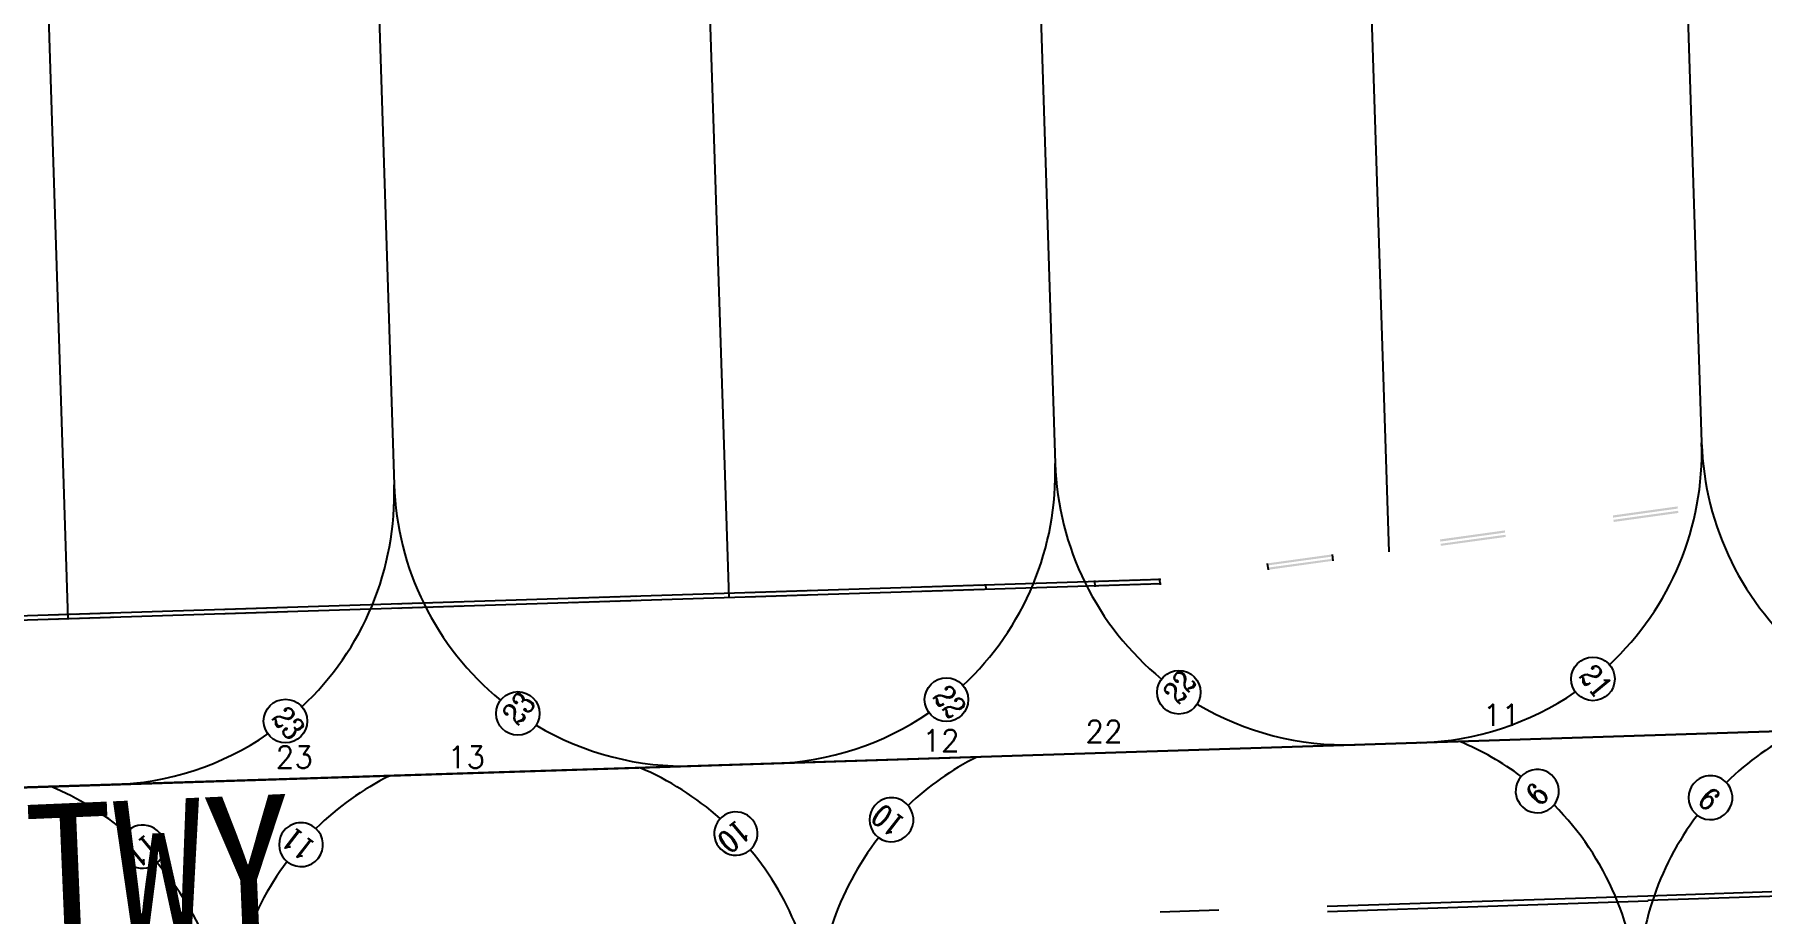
# Model space of a CAD drawing. Extents: x 71210 to 87171, y -11349 to 219.
# Drawn here: x 77445 to 78633, y -5904 to -5300 of the extents above; entities that cross this region are included whole.
import ezdxf
from ezdxf.enums import TextEntityAlignment as Align

# ---------------------------------------------------------------- set-up
doc = ezdxf.new("R2010")
doc.units = 0
doc.layers.add('建築', color=7, linetype='Continuous')
doc.styles.add('DAY', font='txt.shx', dxfattribs={"height": 1, "bigfont": 'chineset.shx'})
doc.styles.add('TC_T1', font='romanc.shx', dxfattribs={"width": 0.8, "bigfont": '@chineset.shx'})
doc.styles.add('細明體', font='')
doc.styles.get('細明體').set_extended_font_data('細明體')

msp = doc.modelspace()

# ---------------------------------------------------------------- hatches: boundary and pattern name
at = {"layer": '建築', "ltscale": 1000}
h = msp.add_hatch(color=256, dxfattribs=at)
h.paths.add_polyline_path([(78575.1, -5625), (78575, -5624.2), (78530.5, -5630.4), (78530.6, -5631.2)])
h.paths.add_polyline_path([(78575.2, -5625.7), (78575.1, -5625), (78530.6, -5631.2), (78530.7, -5631.9)])
h.paths.add_polyline_path([(78530.9, -5633.4), (78531, -5634.1), (78575.5, -5628), (78575.4, -5627.2)])
h.paths.add_polyline_path([(78575.6, -5628.7), (78575.5, -5628), (78531, -5634.1), (78531.1, -5634.9)])
h = msp.add_hatch(color=256, dxfattribs=at)
h.paths.add_polyline_path([(78456.3, -5641.5), (78456.2, -5640.7), (78411.6, -5646.9), (78411.7, -5647.6)])
h.paths.add_polyline_path([(78456.4, -5642.2), (78456.3, -5641.5), (78411.7, -5647.6), (78411.8, -5648.4)])
h.paths.add_polyline_path([(78412, -5649.9), (78412.1, -5650.6), (78456.7, -5644.4), (78456.6, -5643.7)])
h.paths.add_polyline_path([(78456.8, -5645.2), (78456.7, -5644.4), (78412.1, -5650.6), (78412.2, -5651.3)])
h = msp.add_hatch(color=256, dxfattribs=at)
h.paths.add_polyline_path([(78337.4, -5657.9), (78337.3, -5657.2), (78292.7, -5663.4), (78292.8, -5664.1)])
h.paths.add_polyline_path([(78337.5, -5658.7), (78337.4, -5657.9), (78292.8, -5664.1), (78292.9, -5664.8)])
h.paths.add_polyline_path([(78293.1, -5666.3), (78293.2, -5667.1), (78337.8, -5660.9), (78337.7, -5660.2)])
h.paths.add_polyline_path([(78337.9, -5661.6), (78337.8, -5660.9), (78293.2, -5667.1), (78293.3, -5667.8)])
h = msp.add_hatch(color=256, dxfattribs=at)
h.paths.add_polyline_path([(78098.8, -5678.2), (78098.9, -5678.2), (78098.9, -5677.5), (78053.9, -5678.9), (78053.9, -5679.7)])
h.paths.add_polyline_path([(78098.9, -5679), (78098.9, -5678.2), (78053.9, -5679.7), (78054, -5680.4)])
h.paths.add_polyline_path([(78099, -5681.2), (78099, -5680.5), (78054, -5681.9), (78054, -5682.7)])
h.paths.add_polyline_path([(78099, -5682), (78099, -5681.2), (78054, -5682.7), (78054.1, -5683.4)])
h = msp.add_hatch(color=256, dxfattribs=at)
h.paths.add_polyline_path([(78218.7, -5674.4), (78218.9, -5674.4), (78218.8, -5673.6), (78173.9, -5675.1), (78173.9, -5675.8)])
h.paths.add_polyline_path([(78218.9, -5675.1), (78218.9, -5674.4), (78173.9, -5675.8), (78173.9, -5676.6)])
h.paths.add_polyline_path([(78219, -5677.4), (78218.9, -5676.6), (78174, -5678.1), (78174, -5678.8)])
h.paths.add_polyline_path([(78219, -5678.1), (78219, -5677.4), (78174, -5678.8), (78174, -5679.6)])
h = msp.add_hatch(color=256, dxfattribs=at)
h.paths.add_polyline_path([(77738.9, -5689.8), (77739.1, -5689.8), (77739.1, -5689.1), (77694.1, -5690.5), (77694.1, -5691.2)])
h.paths.add_polyline_path([(77739.1, -5690.5), (77739.1, -5689.8), (77694.1, -5691.2), (77694.2, -5692)])
h.paths.add_polyline_path([(77739.2, -5692.8), (77739.2, -5692), (77694.2, -5693.5), (77694.2, -5694.2)])
h.paths.add_polyline_path([(77739.2, -5693.5), (77739.2, -5692.8), (77694.2, -5694.2), (77694.2, -5695)])
h = msp.add_hatch(color=256, dxfattribs=at)
h.paths.add_polyline_path([(77858.9, -5685.9), (77859, -5685.9), (77859, -5685.2), (77814, -5686.6), (77814.1, -5687.4)])
h.paths.add_polyline_path([(77859.1, -5686.7), (77859, -5685.9), (77814.1, -5687.4), (77814.1, -5688.1)])
h.paths.add_polyline_path([(77859.1, -5688.9), (77859.1, -5688.2), (77814.1, -5689.6), (77814.2, -5690.4)])
h.paths.add_polyline_path([(77859.2, -5689.7), (77859.1, -5688.9), (77814.2, -5690.4), (77814.2, -5691.1)])
h = msp.add_hatch(color=256, dxfattribs=at)
h.paths.add_polyline_path([(77978.8, -5682.1), (77979, -5682.1), (77979, -5681.3), (77934, -5682.8), (77934, -5683.5)])
h.paths.add_polyline_path([(77979, -5682.8), (77979, -5682.1), (77934, -5683.5), (77934, -5684.3)])
h.paths.add_polyline_path([(77979.1, -5685.1), (77979.1, -5684.3), (77934.1, -5685.8), (77934.1, -5686.5)])
h.paths.add_polyline_path([(77979.1, -5685.8), (77979.1, -5685.1), (77934.1, -5686.5), (77934.1, -5687.3)])
h = msp.add_hatch(color=256, dxfattribs=at)
h.paths.add_polyline_path([(77499.1, -5697.5), (77499.2, -5697.5), (77499.2, -5696.8), (77454.2, -5698.2), (77454.3, -5699)])
h.paths.add_polyline_path([(77499.3, -5698.3), (77499.2, -5697.5), (77454.3, -5699), (77454.3, -5699.7)])
h.paths.add_polyline_path([(77499.3, -5700.5), (77499.3, -5699.8), (77454.3, -5701.2), (77454.3, -5702)])
h.paths.add_polyline_path([(77499.3, -5701.3), (77499.3, -5700.5), (77454.3, -5702), (77454.4, -5702.7)])
h = msp.add_hatch(color=256, dxfattribs=at)
h.paths.add_polyline_path([(77619, -5693.7), (77619.2, -5693.6), (77619.1, -5692.9), (77574.2, -5694.4), (77574.2, -5695.1)])
h.paths.add_polyline_path([(77619.2, -5694.4), (77619.2, -5693.7), (77574.2, -5695.1), (77574.2, -5695.9)])
h.paths.add_polyline_path([(77619.3, -5696.7), (77619.2, -5695.9), (77574.3, -5697.4), (77574.3, -5698.1)])
h.paths.add_polyline_path([(77619.3, -5697.4), (77619.3, -5696.7), (77574.3, -5698.1), (77574.3, -5698.9)])

# ---------------------------------------------------------------- linework, layer by layer
for p, q in [((78565.8, -4778.8, -12.7), (78591.6, -5580.3, -12.7)), ((78565.8, -4778.8, -12.7), (78591.6, -5580.3, -12.7)), ((78121.4, -4804.1, -12.7), (78146.8, -5594.6, -12.7)), ((78121.4, -4804.1, -12.7), (78146.8, -5594.6, -12.7)), ((77666.6, -4818.7, -12.7), (77692, -5609.3, -12.7)), ((77666.6, -4818.7, -12.7), (77692, -5609.3, -12.7)), ((78354.1, -4962.7, -12.7), (78376.4, -5655.4, -12.7)), ((77899.3, -4977.3, -12.7), (77922.2, -5686.9, -12.7)), ((77899.3, -4977.3, -12.7), (77922.2, -5686.9, -12.7)), ((77444.6, -4991.9, -12.7), (77467.4, -5701.5, -12.7)), ((77444.6, -4991.9, -12.7), (77467.4, -5701.5, -12.7)), ((78292.7, -5663.4, -12.7), (78293.3, -5667.8, -12.7)), ((78337.3, -5657.2, -12.7), (78337.9, -5661.6, -12.7)), ((75352.3, -5766.4, -12.7), (78219.6, -5674.2, -12.7)), ((75352.4, -5769.4, -12.7), (78219.7, -5677.2, -12.7)), ((78098.9, -5678.2, -12.7), (78099, -5681.2, -12.7)), ((78173.9, -5675.1, -12.7), (78174, -5679.6, -12.7)), ((78218.4, -5673.7, -12.7), (78219.1, -5678.1, -12.7)), ((75140.8, -5891.3, -12.7), (78804, -5773.4, -12.7)), ((75569.8, -5877.6, -12.7), (78803.3, -5773.6, -12.7)), ((78554.6, -5781.7, -12.7), (78160.5, -5794.4, -12.7)), ((78715.2, -5776.6, -12.7), (78554.6, -5781.7, -12.7)), ((78160.5, -5794.4, -12.7), (77123, -5827.4, -12.7)), ((78372.8, -5787.5, -12.7), (78372.8, -5787.5, -12.7)), ((78372.8, -5787.5, -12.7), (78372.8, -5787.5, -12.7)), ((78372.8, -5787.5, -12.7), (78372.8, -5787.5, -12.7)), ((78372.8, -5787.5, -12.7), (78372.8, -5787.5, -12.7)), ((78372.8, -5787.5, -12.7), (78372.8, -5787.5, -12.7)), ((78372.8, -5787.5, -12.7), (78372.8, -5787.5, -12.7)), ((78554.6, -5891.9, -12.7), (79308.7, -5866.9, -12.7)), ((78554.6, -5895, -12.7), (79308.3, -5869.6, -12.7)), ((78334, -5899.2, -12.7), (78554.6, -5891.9, -12.7)), ((78219.1, -5903.1, -12.7), (78259.3, -5901.6, -12.7)), ((78334.2, -5902.7, -12.7), (78554.7, -5895.4, -12.7))]:
    msp.add_line(p, q, dxfattribs=at)
for centre in [(78231.9, -5752, -12.7), (78231.9, -5752, -12.7), (78231.9, -5752, -12.7), (78231.9, -5752, -12.7), (78231.9, -5752, -12.7), (78231.9, -5752, -12.7), (78231.9, -5752, -12.7), (78231.9, -5752, -12.7), (78231.9, -5752, -12.7), (78231.9, -5752, -12.7), (78231.9, -5752, -12.7), (78231.9, -5752, -12.7), (78231.9, -5752, -12.7), (78231.9, -5752, -12.7), (78231.9, -5752, -12.7), (78231.9, -5752, -12.7), (78231.9, -5752, -12.7), (78231.9, -5752, -12.7), (78231.9, -5752, -12.7), (78231.9, -5752, -12.7), (78231.9, -5752, -12.7), (78231.9, -5752, -12.7), (78231.9, -5752, -12.7), (78231.9, -5752, -12.7), (78231.9, -5752, -12.7), (78231.9, -5752, -12.7), (78231.9, -5752, -12.7), (78231.9, -5752, -12.7), (78231.9, -5752, -12.7), (78231.9, -5752, -12.7), (78231.9, -5752, -12.7), (78231.9, -5752, -12.7), (78231.9, -5752, -12.7), (78231.9, -5752, -12.7), (78231.9, -5752, -12.7), (78231.9, -5752, -12.7), (78231.9, -5752, -12.7), (78231.9, -5752, -12.7), (78231.9, -5752, -12.7), (78231.9, -5752, -12.7), (78231.9, -5752, -12.7), (78231.9, -5752, -12.7), (78516.8, -5742.8, -12.7), (78516.8, -5742.8, -12.7), (78516.8, -5742.8, -12.7), (78516.8, -5742.8, -12.7), (78516.8, -5742.8, -12.7), (78516.8, -5742.8, -12.7), (78516.8, -5742.8, -12.7), (78516.8, -5742.8, -12.7), (78516.8, -5742.8, -12.7), (78516.8, -5742.8, -12.7), (78516.8, -5742.8, -12.7), (78516.8, -5742.8, -12.7), (78516.8, -5742.8, -12.7), (78516.8, -5742.8, -12.7), (78516.8, -5742.8, -12.7), (78516.8, -5742.8, -12.7), (78516.8, -5742.8, -12.7), (78516.8, -5742.8, -12.7), (78516.8, -5742.8, -12.7), (78516.8, -5742.8, -12.7), (78516.8, -5742.8, -12.7), (78516.8, -5742.8, -12.7), (78516.8, -5742.8, -12.7), (78516.8, -5742.8, -12.7), (78516.8, -5742.8, -12.7), (78516.8, -5742.8, -12.7), (78516.8, -5742.8, -12.7), (78516.8, -5742.8, -12.7), (78516.8, -5742.8, -12.7), (78516.8, -5742.8, -12.7), (78516.8, -5742.8, -12.7), (78516.8, -5742.8, -12.7), (78516.8, -5742.8, -12.7), (78516.8, -5742.8, -12.7), (78516.8, -5742.8, -12.7), (78516.8, -5742.8, -12.7), (78516.8, -5742.8, -12.7), (78516.8, -5742.8, -12.7), (78516.8, -5742.8, -12.7), (78516.8, -5742.8, -12.7), (78516.8, -5742.8, -12.7), (78516.8, -5742.8, -12.7), (78072, -5757.1, -12.7), (78072, -5757.1, -12.7), (78072, -5757.1, -12.7), (78072, -5757.1, -12.7), (78072, -5757.1, -12.7), (78072, -5757.1, -12.7), (78072, -5757.1, -12.7), (78072, -5757.1, -12.7), (78072, -5757.1, -12.7), (78072, -5757.1, -12.7), (78072, -5757.1, -12.7), (78072, -5757.1, -12.7), (78072, -5757.1, -12.7), (78072, -5757.1, -12.7), (78072, -5757.1, -12.7), (78072, -5757.1, -12.7), (78072, -5757.1, -12.7), (78072, -5757.1, -12.7), (78072, -5757.1, -12.7), (78072, -5757.1, -12.7), (78072, -5757.1, -12.7), (78072, -5757.1, -12.7), (78072, -5757.1, -12.7), (78072, -5757.1, -12.7), (78072, -5757.1, -12.7), (78072, -5757.1, -12.7), (78072, -5757.1, -12.7), (78072, -5757.1, -12.7), (78072, -5757.1, -12.7), (78072, -5757.1, -12.7), (78072, -5757.1, -12.7), (78072, -5757.1, -12.7), (78072, -5757.1, -12.7), (78072, -5757.1, -12.7), (78072, -5757.1, -12.7), (78072, -5757.1, -12.7), (78072, -5757.1, -12.7), (78072, -5757.1, -12.7), (78072, -5757.1, -12.7), (78072, -5757.1, -12.7), (78072, -5757.1, -12.7), (78072, -5757.1, -12.7), (77617.2, -5771.8, -12.7), (77617.2, -5771.8, -12.7), (77617.2, -5771.8, -12.7), (77617.2, -5771.8, -12.7), (77617.2, -5771.8, -12.7), (77617.2, -5771.8, -12.7), (77617.2, -5771.8, -12.7), (77617.2, -5771.8, -12.7), (77617.2, -5771.8, -12.7), (77617.2, -5771.8, -12.7), (77617.2, -5771.8, -12.7), (77617.2, -5771.8, -12.7), (77617.2, -5771.8, -12.7), (77617.2, -5771.8, -12.7), (77617.2, -5771.8, -12.7), (77617.2, -5771.8, -12.7), (77617.2, -5771.8, -12.7), (77617.2, -5771.8, -12.7), (77617.2, -5771.8, -12.7), (77617.2, -5771.8, -12.7), (77617.2, -5771.8, -12.7), (77617.2, -5771.8, -12.7), (77617.2, -5771.8, -12.7), (77617.2, -5771.8, -12.7), (77617.2, -5771.8, -12.7), (77617.2, -5771.8, -12.7), (77617.2, -5771.8, -12.7), (77617.2, -5771.8, -12.7), (77617.2, -5771.8, -12.7), (77617.2, -5771.8, -12.7), (77617.2, -5771.8, -12.7), (77617.2, -5771.8, -12.7), (77617.2, -5771.8, -12.7), (77617.2, -5771.8, -12.7), (77617.2, -5771.8, -12.7), (77617.2, -5771.8, -12.7), (77617.2, -5771.8, -12.7), (77617.2, -5771.8, -12.7), (77617.2, -5771.8, -12.7), (77617.2, -5771.8, -12.7), (77617.2, -5771.8, -12.7), (77617.2, -5771.8, -12.7), (77777.1, -5766.6, -12.7), (77777.1, -5766.6, -12.7), (77777.1, -5766.6, -12.7), (77777.1, -5766.6, -12.7), (77777.1, -5766.6, -12.7), (77777.1, -5766.6, -12.7), (77777.1, -5766.6, -12.7), (77777.1, -5766.6, -12.7), (77777.1, -5766.6, -12.7), (77777.1, -5766.6, -12.7), (77777.1, -5766.6, -12.7), (77777.1, -5766.6, -12.7), (77777.1, -5766.6, -12.7), (77777.1, -5766.6, -12.7), (77777.1, -5766.6, -12.7), (77777.1, -5766.6, -12.7), (77777.1, -5766.6, -12.7), (77777.1, -5766.6, -12.7), (77777.1, -5766.6, -12.7), (77777.1, -5766.6, -12.7), (77777.1, -5766.6, -12.7), (77777.1, -5766.6, -12.7), (77777.1, -5766.6, -12.7), (77777.1, -5766.6, -12.7), (77777.1, -5766.6, -12.7), (77777.1, -5766.6, -12.7), (77777.1, -5766.6, -12.7), (77777.1, -5766.6, -12.7), (77777.1, -5766.6, -12.7), (77777.1, -5766.6, -12.7), (77777.1, -5766.6, -12.7), (77777.1, -5766.6, -12.7), (77777.1, -5766.6, -12.7), (77777.1, -5766.6, -12.7), (77777.1, -5766.6, -12.7), (77777.1, -5766.6, -12.7), (77777.1, -5766.6, -12.7), (77777.1, -5766.6, -12.7), (77777.1, -5766.6, -12.7), (77777.1, -5766.6, -12.7), (77777.1, -5766.6, -12.7), (77777.1, -5766.6, -12.7)]:
    msp.add_circle(centre, 15, dxfattribs=at)
for centre, radius, start, end in [((78391.7, -5586.8, -12.7), 200, 313.0098, 1.8419), ((78391.7, -5586.8, -12.7), 200, 313.0098, 1.8419), ((78791.5, -5573.9, -12.7), 200, 181.8419, 230.6738), ((78791.5, -5573.9, -12.7), 200, 181.8419, 230.6738), ((77946.9, -5601.1, -12.7), 200, 313.0098, 1.8419), ((77946.9, -5601.1, -12.7), 200, 313.0098, 1.8419), ((78346.7, -5588.2, -12.7), 200, 181.8419, 230.6738), ((78346.7, -5588.2, -12.7), 200, 181.8419, 230.6738), ((77492.1, -5615.7, -12.7), 200, 313.0098, 1.8419), ((77492.1, -5615.7, -12.7), 200, 313.0098, 1.8419), ((77891.9, -5602.8, -12.7), 200, 181.8419, 230.6738), ((77891.9, -5602.8, -12.7), 200, 181.8419, 230.6738), ((78346.7, -5588.2, -12.7), 200, 239.2702, 271.8423), ((78346.7, -5588.2, -12.7), 200, 239.2702, 271.8423), ((78346.7, -5588.2, -12.7), 200, 239.2702, 271.8423), ((78346.7, -5588.2, -12.7), 200, 239.2702, 271.8423), ((78346.7, -5588.2, -12.7), 200, 239.2702, 271.8423), ((78346.7, -5588.2, -12.7), 200, 239.2702, 271.8423), ((78346.7, -5588.2, -12.7), 200, 239.2702, 271.8423), ((78346.7, -5588.2, -12.7), 200, 239.2702, 271.8423), ((78346.7, -5588.2, -12.7), 200, 239.2702, 271.8423), ((78346.7, -5588.2, -12.7), 200, 239.2702, 271.8423), ((78346.7, -5588.2, -12.7), 200, 239.2702, 271.8423), ((78346.7, -5588.2, -12.7), 200, 239.2702, 271.8423), ((78346.7, -5588.2, -12.7), 200, 239.2702, 271.8423), ((78346.7, -5588.2, -12.7), 200, 239.2702, 271.8423), ((78346.7, -5588.2, -12.7), 200, 239.2702, 271.8423), ((78346.7, -5588.2, -12.7), 200, 239.2702, 271.8423), ((78346.7, -5588.2, -12.7), 200, 239.2702, 271.8423), ((78346.7, -5588.2, -12.7), 200, 239.2702, 271.8423), ((78346.7, -5588.2, -12.7), 200, 239.2702, 271.8423), ((78346.7, -5588.2, -12.7), 200, 239.2702, 271.8423), ((78346.7, -5588.2, -12.7), 200, 239.2702, 271.8423), ((78346.7, -5588.2, -12.7), 200, 239.2702, 271.8423), ((78346.7, -5588.2, -12.7), 200, 239.2702, 271.8423), ((78346.7, -5588.2, -12.7), 200, 239.2702, 271.8423), ((78391.7, -5586.8, -12.7), 200, 271.8419, 304.4134), ((77946.9, -5601.1, -12.7), 200, 271.8416, 304.4134), ((77946.9, -5601.1, -12.7), 200, 271.8416, 304.4134), ((77946.9, -5601.1, -12.7), 200, 271.8416, 304.4134), ((77946.9, -5601.1, -12.7), 200, 271.8416, 304.4134), ((77946.9, -5601.1, -12.7), 200, 271.8416, 304.4134), ((77946.9, -5601.1, -12.7), 200, 271.8416, 304.4134), ((77946.9, -5601.1, -12.7), 200, 271.8416, 304.4134), ((77946.9, -5601.1, -12.7), 200, 271.8416, 304.4134), ((77946.9, -5601.1, -12.7), 200, 271.8416, 304.4134), ((77946.9, -5601.1, -12.7), 200, 271.8416, 304.4134), ((77946.9, -5601.1, -12.7), 200, 271.8416, 304.4134), ((77946.9, -5601.1, -12.7), 200, 271.8416, 304.4134), ((77492.1, -5615.7, -12.7), 200, 271.8414, 304.4134), ((77492.1, -5615.7, -12.7), 200, 271.8414, 304.4134), ((77891.9, -5602.8, -12.7), 200, 239.2702, 271.8419), ((77891.9, -5602.8, -12.7), 200, 239.2702, 271.8419), ((77891.9, -5602.8, -12.7), 200, 239.2702, 271.8419), ((77891.9, -5602.8, -12.7), 200, 239.2702, 271.8419), ((77891.9, -5602.8, -12.7), 200, 239.2702, 271.8419), ((77891.9, -5602.8, -12.7), 200, 239.2702, 271.8419), ((77891.9, -5602.8, -12.7), 200, 239.2702, 271.8419), ((77891.9, -5602.8, -12.7), 200, 239.2702, 271.8419), ((77891.9, -5602.8, -12.7), 200, 239.2702, 271.8419), ((77891.9, -5602.8, -12.7), 200, 239.2702, 271.8419), ((77891.9, -5602.8, -12.7), 200, 239.2702, 271.8419), ((77891.9, -5602.8, -12.7), 200, 239.2702, 271.8419), ((78348.1, -5970.4, -12.7), 200, 53.3552, 67.3168), ((78747.9, -5957.5, -12.7), 200, 116.3916, 134.1411), ((78183.1, -5975, -12.7), 200, 116.8318, 133.4396), ((77778.3, -5988.4, -12.7), 200, 116.479, 134.4755), ((77783.3, -5988.2, -12.7), 200, 48.3297, 67.1358), ((78478.5, -5820, -12.7), 14.9, 226.4684, 157.6232), ((78597.7, -5824.5, -12.7), 15.1, 59.0096, 158.0657), ((77378.5, -6001.3, -12.7), 200, 49.8009, 67.2476), ((78478.5, -5820, -12.7), 14.9, 157.6232, 226.4684), ((78597.7, -5824.5, -12.7), 15.1, 158.0657, 59.0096), ((78034.2, -5839.7, -12.7), 15.1, 158.0657, 59.0096), ((78034.2, -5839.7, -12.7), 15.1, 59.0096, 158.0657), ((78348.1, -5970.4, -12.7), 200, 1.5067, 44.788), ((77519, -5858.2, -12.7), 14.9, 226.4684, 157.6232), ((77627.9, -5856.8, -12.7), 15.1, 158.0657, 59.0096), ((77627.9, -5856.8, -12.7), 15.1, 59.0096, 158.0657), ((77927.1, -5849.2, -12.7), 14.9, 157.6232, 226.4684), ((77927.1, -5849.2, -12.7), 14.9, 226.4684, 157.6232), ((78747.9, -5957.5, -12.7), 200, 142.7759, 181.5067), ((77519, -5858.2, -12.7), 14.9, 157.6232, 226.4684), ((78183.1, -5975, -12.7), 200, 142.0339, 181.5067), ((77378.5, -6001.3, -12.7), 200, 1.5067, 41.2539), ((77778.3, -5988.4, -12.7), 200, 143.1298, 181.5067), ((77783.3, -5988.2, -12.7), 200, 1.5067, 39.7658)]:
    msp.add_arc(centre, radius, start, end, dxfattribs=at)

# ---------------------------------------------------------------- texts
at = {"layer": '建築', "ltscale": 1000, "style": 'TC_T1', "width": 0.8}
for s, rotation, p in [('22', 51.0411, (78231.8, -5761.2, -12.7)), ('22', 51.0411, (78231.8, -5761.2, -12.7)), ('22', 51.0411, (78231.8, -5761.2, -12.7)), ('22', 51.0411, (78231.8, -5761.2, -12.7)), ('22', 51.0411, (78231.8, -5761.2, -12.7)), ('22', 51.0411, (78231.8, -5761.2, -12.7)), ('22', 51.0411, (78231.8, -5761.2, -12.7)), ('22', 51.0411, (78231.8, -5761.2, -12.7)), ('22', 51.0411, (78231.8, -5761.2, -12.7)), ('22', 51.0411, (78231.8, -5761.2, -12.7)), ('22', 51.0411, (78231.8, -5761.2, -12.7)), ('22', 51.0411, (78231.8, -5761.2, -12.7)), ('22', 51.0411, (78231.8, -5761.2, -12.7)), ('22', 51.0411, (78231.8, -5761.2, -12.7)), ('22', 51.0411, (78231.8, -5761.2, -12.7)), ('22', 51.0411, (78231.8, -5761.2, -12.7)), ('22', 51.0411, (78231.8, -5761.2, -12.7)), ('22', 51.0411, (78231.8, -5761.2, -12.7)), ('22', 51.0411, (78231.8, -5761.2, -12.7)), ('22', 51.0411, (78231.8, -5761.2, -12.7)), ('22', 51.0411, (78231.8, -5761.2, -12.7)), ('22', 51.0411, (78231.8, -5761.2, -12.7)), ('22', 51.0411, (78231.8, -5761.2, -12.7)), ('22', 51.0411, (78231.8, -5761.2, -12.7)), ('21', 309.6131, (78506.5, -5741.1, -12.7)), ('21', 309.6131, (78506.5, -5741.1, -12.7)), ('21', 309.6131, (78506.5, -5741.1, -12.7)), ('21', 309.6131, (78506.5, -5741.1, -12.7)), ('21', 309.6131, (78506.5, -5741.1, -12.7)), ('21', 309.6131, (78506.5, -5741.1, -12.7)), ('21', 309.6131, (78506.5, -5741.1, -12.7)), ('21', 309.6131, (78506.5, -5741.1, -12.7)), ('21', 309.6131, (78506.5, -5741.1, -12.7)), ('21', 309.6131, (78506.5, -5741.1, -12.7)), ('21', 309.6131, (78506.5, -5741.1, -12.7)), ('21', 309.6131, (78506.5, -5741.1, -12.7)), ('21', 309.6131, (78506.5, -5741.1, -12.7)), ('21', 309.6131, (78506.5, -5741.1, -12.7)), ('21', 309.6131, (78506.5, -5741.1, -12.7)), ('21', 309.6131, (78506.5, -5741.1, -12.7)), ('21', 309.6131, (78506.5, -5741.1, -12.7)), ('21', 309.6131, (78506.5, -5741.1, -12.7)), ('21', 309.6131, (78506.5, -5741.1, -12.7)), ('21', 309.6131, (78506.5, -5741.1, -12.7)), ('21', 309.6131, (78506.5, -5741.1, -12.7)), ('21', 309.6131, (78506.5, -5741.1, -12.7)), ('21', 309.6131, (78506.5, -5741.1, -12.7)), ('21', 309.6131, (78506.5, -5741.1, -12.7)), ('22', 309.6131, (78061.8, -5755.4, -12.7)), ('22', 309.6131, (78061.8, -5755.4, -12.7)), ('22', 309.6131, (78061.8, -5755.4, -12.7)), ('22', 309.6131, (78061.8, -5755.4, -12.7)), ('22', 309.6131, (78061.8, -5755.4, -12.7)), ('22', 309.6131, (78061.8, -5755.4, -12.7)), ('22', 309.6131, (78061.8, -5755.4, -12.7)), ('22', 309.6131, (78061.8, -5755.4, -12.7)), ('22', 309.6131, (78061.8, -5755.4, -12.7)), ('22', 309.6131, (78061.8, -5755.4, -12.7)), ('22', 309.6131, (78061.8, -5755.4, -12.7)), ('22', 309.6131, (78061.8, -5755.4, -12.7)), ('22', 309.6131, (78061.8, -5755.4, -12.7)), ('22', 309.6131, (78061.8, -5755.4, -12.7)), ('22', 309.6131, (78061.8, -5755.4, -12.7)), ('22', 309.6131, (78061.8, -5755.4, -12.7)), ('22', 309.6131, (78061.8, -5755.4, -12.7)), ('22', 309.6131, (78061.8, -5755.4, -12.7)), ('22', 309.6131, (78061.8, -5755.4, -12.7)), ('22', 309.6131, (78061.8, -5755.4, -12.7)), ('22', 309.6131, (78061.8, -5755.4, -12.7)), ('22', 309.6131, (78061.8, -5755.4, -12.7)), ('22', 309.6131, (78061.8, -5755.4, -12.7)), ('22', 309.6131, (78061.8, -5755.4, -12.7)), ('23', 51.0411, (77777.1, -5775.8, -12.7)), ('23', 51.0411, (77777.1, -5775.8, -12.7)), ('23', 51.0411, (77777.1, -5775.8, -12.7)), ('23', 51.0411, (77777.1, -5775.8, -12.7)), ('23', 51.0411, (77777.1, -5775.8, -12.7)), ('23', 51.0411, (77777.1, -5775.8, -12.7)), ('23', 51.0411, (77777.1, -5775.8, -12.7)), ('23', 51.0411, (77777.1, -5775.8, -12.7)), ('23', 51.0411, (77777.1, -5775.8, -12.7)), ('23', 51.0411, (77777.1, -5775.8, -12.7)), ('23', 51.0411, (77777.1, -5775.8, -12.7)), ('23', 51.0411, (77777.1, -5775.8, -12.7)), ('23', 51.0411, (77777.1, -5775.8, -12.7)), ('23', 51.0411, (77777.1, -5775.8, -12.7)), ('23', 51.0411, (77777.1, -5775.8, -12.7)), ('23', 51.0411, (77777.1, -5775.8, -12.7)), ('23', 51.0411, (77777.1, -5775.8, -12.7)), ('23', 51.0411, (77777.1, -5775.8, -12.7)), ('23', 51.0411, (77777.1, -5775.8, -12.7)), ('23', 51.0411, (77777.1, -5775.8, -12.7)), ('23', 51.0411, (77777.1, -5775.8, -12.7)), ('23', 51.0411, (77777.1, -5775.8, -12.7)), ('23', 51.0411, (77777.1, -5775.8, -12.7)), ('23', 51.0411, (77777.1, -5775.8, -12.7)), ('23', 309.6131, (77607, -5770, -12.7)), ('23', 309.6131, (77607, -5770, -12.7)), ('23', 309.6131, (77607, -5770, -12.7)), ('23', 309.6131, (77607, -5770, -12.7)), ('23', 309.6131, (77607, -5770, -12.7)), ('23', 309.6131, (77607, -5770, -12.7)), ('23', 309.6131, (77607, -5770, -12.7)), ('23', 309.6131, (77607, -5770, -12.7)), ('23', 309.6131, (77607, -5770, -12.7)), ('23', 309.6131, (77607, -5770, -12.7)), ('23', 309.6131, (77607, -5770, -12.7)), ('23', 309.6131, (77607, -5770, -12.7)), ('23', 309.6131, (77607, -5770, -12.7)), ('23', 309.6131, (77607, -5770, -12.7)), ('23', 309.6131, (77607, -5770, -12.7)), ('23', 309.6131, (77607, -5770, -12.7)), ('23', 309.6131, (77607, -5770, -12.7)), ('23', 309.6131, (77607, -5770, -12.7)), ('23', 309.6131, (77607, -5770, -12.7)), ('23', 309.6131, (77607, -5770, -12.7)), ('23', 309.6131, (77607, -5770, -12.7)), ('23', 309.6131, (77607, -5770, -12.7)), ('23', 309.6131, (77607, -5770, -12.7)), ('23', 309.6131, (77607, -5770, -12.7)), ('9', 228.0087, (78476.3, -5813.1, -12.7)), ('9', 142.0081, (78605.6, -5822.7, -12.7)), ('10', 142.0081, (78044.4, -5840.6, -12.7)), ('10', 219.7229, (77929, -5839, -12.7)), ('11', 219.677, (77522.4, -5848.8, -12.7)), ('11', 142.0081, (77638.8, -5857, -12.7))]:
    msp.add_text(s, height=15, rotation=rotation, dxfattribs=at).set_placement(p)
at = {"layer": '建築', "ltscale": 1000, "style": 'DAY'}
for s, p in [('11', (78453.9, -5767.7, -12.7)), ('22', (78180.4, -5779, -12.7)), ('12', (78068.2, -5785.3, -12.7)), ('23', (77623.3, -5796.6, -12.7)), ('13', (77741.7, -5796.6, -12.7))]:
    msp.add_text(s, height=15, dxfattribs=at).set_placement(p, align=Align.MIDDLE)
at = {"layer": '建築', "ltscale": 1000, "style": '細明體'}
msp.add_text('W TWY', height=90, rotation=2.4416, dxfattribs=at).set_placement((77469, -5873.3, 9.8), align=Align.MIDDLE_CENTER)

doc.saveas('drawing.dxf')
